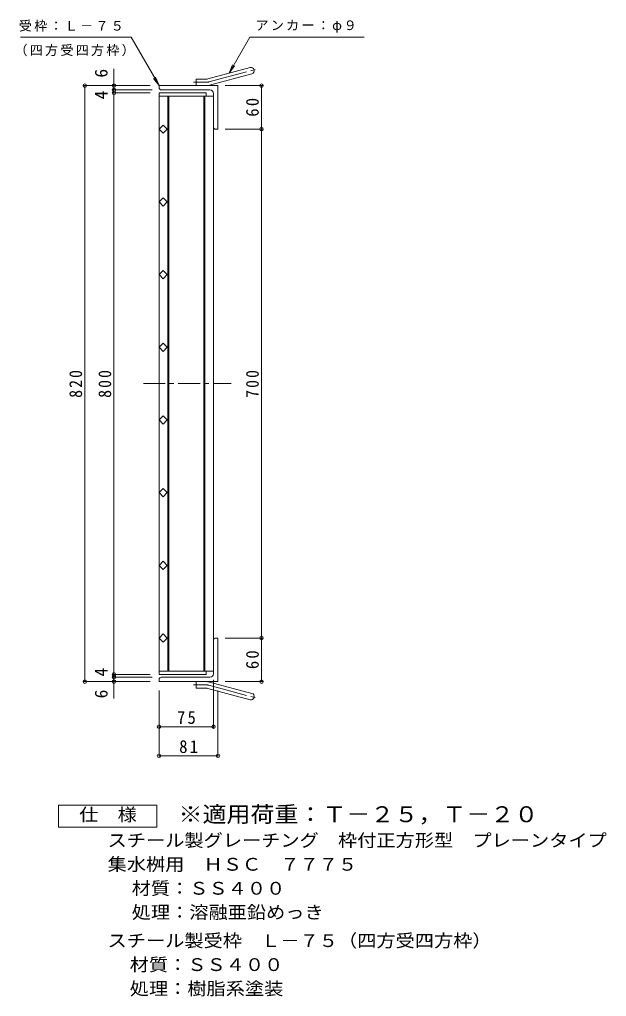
# Model space of a CAD drawing. Units: millimetres at full size, sheet at 1:6. Extents: x -960 to 1059, y -820 to 809.
# Drawn here: x 251 to 1059, y -682 to 662 of the extents above; entities that cross this region are included whole.
import ezdxf
from ezdxf.enums import TextEntityAlignment as Align

# ---------------------------------------------------------------- set-up
doc = ezdxf.new("R2010")
doc.units = ezdxf.units.MM
doc.header["$LTSCALE"] = 6
doc.header["$PDMODE"] = 32
doc.header["$PDSIZE"] = 4.8
doc.linetypes.add('CHAIN1', pattern=[8, 5, -1, 1, -1])
doc.linetypes.add('CHAIN2', pattern=[12, 9, -1, 1, -1])
for name, color, linetype, lineweight in [('A-1_ピット', 2, 'Continuous', 9), ('A-2_蓋', 3, 'Continuous', 9), ('A-4_寸法', 7, 'Continuous', 9), ('A-5_仕様文', 7, 'Continuous', 9)]:
    doc.layers.add(name, color=color, linetype=linetype, lineweight=lineweight)
doc.layers.add('F-5_F-5ﾚｲﾔ', color=2, linetype='Continuous')
doc.styles.add('ＭＳ ゴシック', font='')
doc.styles.get('ＭＳ ゴシック').set_extended_font_data('MS Gothic')

msp = doc.modelspace()

# ---------------------------------------------------------------- linework, layer by layer
at = {"layer": 'A-1_ピット'}
for p, q in [((510.499, 580.157), (568.689, 595.749)), ((508.169, 579.85), (494.354, 579.85)), ((494.354, 570.85), (494.354, 579.85)), ((512.828, 571.464), (571.019, 587.056)), ((443.354, 567.85), (443.354, 570.85)), ((524.354, 570.85), (443.354, 570.85)), ((446.354, 564.85), (513.354, 564.85)), ((524.354, 570.85), (524.354, 510.85)), ((518.354, 513.85), (518.354, 559.85)), ((521.354, 510.85), (524.354, 510.85)), ((518.354, -192.15), (518.354, -238.15)), ((521.354, -189.15), (524.354, -189.15)), ((524.354, -249.15), (524.354, -189.15)), ((443.354, -246.15), (443.354, -249.15)), ((524.354, -249.15), (443.354, -249.15)), ((446.354, -243.15), (513.354, -243.15)), ((494.354, -249.15), (494.354, -258.15)), ((512.828, -249.763), (571.019, -265.355)), ((508.169, -258.15), (494.354, -258.15)), ((510.499, -258.456), (568.689, -274.048))]:
    msp.add_line(p, q, dxfattribs=at)
at = {"layer": 'A-1_ピット', "linetype": 'CHAIN2'}
for p, q in [((511.663, 575.81), (576.83, 593.272)), ((508.169, 575.35), (490.549, 575.35)), ((508.169, -253.65), (490.549, -253.65)), ((511.663, -254.11), (576.83, -271.571))]:
    msp.add_line(p, q, dxfattribs=at)
at = {"layer": 'A-1_ピット'}
for centre, radius, start, end in [((569.854, 591.403), 4.5, 285.00014, 104.99991), ((508.169, 588.85), 9, 270, 285.00002), ((446.354, 567.85), 3, 180, 270), ((508.169, 588.85), 18, 270, 285), ((513.354, 559.85), 5, 0, 90), ((521.354, 513.85), 3, 180, 270), ((521.354, -192.15), 3, 90, 180), ((513.354, -238.15), 5, 270, 0), ((446.354, -246.15), 3, 90, 180), ((508.169, -267.15), 18, 74.99998, 89.99998), ((508.169, -267.15), 9, 74.99998, 90), ((569.854, -269.702), 4.5, 255.00008, 74.99986)]:
    msp.add_arc(centre, radius, start, end, dxfattribs=at)
at = {"layer": 'A-1_ピット', "linetype": 'CHAIN2'}
for centre, start, end in [((508.169, 588.85), 270, 284.99995), ((508.169, -267.15), 75.00005, 90)]:
    msp.add_arc(centre, 13.5, start, end, dxfattribs=at)
at = {"layer": 'A-2_蓋'}
for p, q in [((443.354, 560.85), (443.354, -239.15)), ((443.354, 556.351), (518.354, 556.351)), ((455.354, 556.351), (455.354, -234.65)), ((456.854, 556.351), (456.854, -234.65)), ((504.854, 556.351), (504.854, -234.65)), ((506.354, 556.351), (506.354, -234.65)), ((518.354, 556.351), (518.354, -234.65)), ((449.011, 516.507), (454.668, 510.851)), ((443.354, -234.65), (518.354, -234.65)), ((443.354, -239.149), (508.354, -239.149)), ((508.354, -239.149), (508.354, -234.65))]:
    msp.add_line(p, q, dxfattribs=at)
at = {"layer": 'A-2_蓋', "linetype": 'CHAIN1'}
msp.add_line((421.873, 160.85), (542.721, 160.85), dxfattribs=at)
at = {"layer": 'A-2_蓋'}
for points in [[(443.354, 560.85), (508.354, 560.85), (508.354, 556.351)], [(454.668, 510.851), (449.011, 505.194), (443.354, 510.851), (449.011, 516.507)]]:
    msp.add_lwpolyline(points, dxfattribs=at)
for points in [[(454.668, 410.851), (449.011, 405.194), (443.354, 410.851), (449.011, 416.507)], [(454.668, 310.851), (449.011, 305.194), (443.354, 310.851), (449.011, 316.508)], [(454.668, 210.851), (449.011, 205.194), (443.354, 210.851), (449.011, 216.507)], [(454.668, 110.851), (449.011, 105.194), (443.354, 110.851), (449.011, 116.507)], [(454.668, 10.851), (449.011, 5.194), (443.354, 10.851), (449.011, 16.507)], [(454.668, -89.149), (449.011, -94.806), (443.354, -89.149), (449.011, -83.493)], [(454.668, -189.149), (449.011, -194.806), (443.354, -189.149), (449.011, -183.493)]]:
    msp.add_lwpolyline(points, close=True, dxfattribs=at)
at = {"layer": 'A-4_寸法'}
for p, q in [((381.354, 570.85), (381.354, 593.85)), ((339.554, 570.85), (431.354, 570.85)), ((341.354, 570.85), (341.354, -249.15)), ((379.554, 564.85), (433.854, 564.85)), ((381.354, 570.85), (381.354, 564.85)), ((381.354, 564.85), (381.354, 560.85)), ((586.154, 570.85), (534.354, 570.85)), ((584.354, 570.85), (584.354, 510.85)), ((379.554, 560.85), (431.354, 560.85)), ((381.354, 560.85), (381.354, -239.15)), ((586.154, 510.85), (534.354, 510.85)), ((584.354, 510.85), (584.354, -189.15)), ((586.154, -189.15), (534.354, -189.15)), ((584.354, -189.15), (584.354, -249.15)), ((379.554, -239.15), (431.354, -239.15)), ((381.354, -239.15), (381.354, -243.15)), ((339.554, -249.15), (431.354, -249.15)), ((379.554, -243.15), (433.854, -243.15)), ((381.354, -243.15), (381.354, -249.15)), ((381.354, -249.15), (381.354, -272.15)), ((518.354, -312.95), (518.354, -246.65)), ((586.154, -249.15), (534.354, -249.15)), ((443.354, -352.95), (443.354, -261.15)), ((524.354, -352.95), (524.354, -261.15)), ((443.354, -311.15), (518.354, -311.15)), ((443.354, -351.15), (524.354, -351.15))]:
    msp.add_line(p, q, dxfattribs=at)
at = {"layer": 'A-4_寸法', "color": 2}
msp.add_lwpolyline([(305.103, -449.182), (305.103, -419.182), (440.103, -419.182), (440.103, -449.182)], close=True, dxfattribs=at)
at = {"layer": 'A-4_寸法'}
for p in [(341.354, 570.85), (381.354, 570.85), (381.354, 564.85), (584.354, 570.85), (381.354, 560.85), (584.354, 510.85), (584.354, -189.15), (381.354, -239.15), (381.354, -243.15), (341.354, -249.15), (381.354, -249.15), (584.354, -249.15), (443.354, -311.15), (518.354, -311.15), (443.354, -351.15), (524.354, -351.15)]:
    msp.add_point(p, dxfattribs=at)
at = {"layer": 'A-5_仕様文'}
for p, q in [((252.922, 637.524), (404.86, 637.524)), ((443.354, 570.85), (404.86, 637.524)), ((539.594, 587.953), (568.214, 637.525)), ((568.214, 637.525), (725.34, 637.525)), ((539.594, 587.953), (544.378, 599.502)), ((539.594, 587.953), (547.204, 597.87)), ((443.354, 570.85), (435.744, 580.767)), ((443.354, 570.85), (438.571, 582.399))]:
    msp.add_line(p, q, dxfattribs=at)

# ---------------------------------------------------------------- texts
at = {"layer": 'A-4_寸法', "color": 2, "style": 'ＭＳ ゴシック'}
for s, p in [('6', (377.754, 581.85)), ('4', (377.754, 551.85)), ('4', (377.754, -242.15)), ('6', (377.754, -272.15))]:
    msp.add_text(s, height=17.6, rotation=90, dxfattribs=at).set_placement(p, align=Align.BOTTOM_LEFT)
at = {"layer": 'A-4_寸法', "color": 2, "style": 'ＭＳ ゴシック', "width": 1.1}
for s, p in [('仕\u3000様', (333.603, -446.182)), ('スチール製グレーチング\u3000枠付正方形型\u3000プレーンタイプ', (372.603, -481.534)), ('集水桝用\u3000ＨＳＣ\u3000７７７５', (372.603, -514.535)), ('材質：ＳＳ４００', (405.731, -547.533)), ('処理：溶融亜鉛めっき', (405.731, -580.534)), ('スチール製受枠\u3000Ｌ－７５（四方受四方枠）', (372.603, -619.534)), ('材質：ＳＳ４００', (403.031, -652.534)), ('処理：樹脂系塗装', (403.031, -685.534))]:
    msp.add_text(s, height=17.6, dxfattribs=at).set_placement(p, align=Align.BOTTOM_LEFT)
at = {"layer": 'A-4_寸法', "color": 2, "char_height": 17.6, "attachment_point": 7, "rotation": 90, "style": 'ＭＳ ゴシック'}
for s, insert in [('\\T1.27;\\W0.95;60', (580.754, 528.1)), ('\\T1.27;\\W0.9;820', (337.754, 141.35)), ('\\T1.27;\\W0.9;800', (377.754, 141.35)), ('\\T1.27;\\W0.9;700', (580.754, 141.35)), ('\\T1.27;\\W0.95;60', (580.754, -231.9))]:
    msp.add_mtext(s, dxfattribs=dict(at, insert=insert))
at = {"layer": 'A-4_寸法', "color": 2, "char_height": 17.6, "attachment_point": 7, "style": 'ＭＳ ゴシック'}
for s, insert in [('\\T1.27;\\W0.95;75', (468.104, -307.55)), ('\\T1.27;\\W0.95;81', (471.104, -347.55))]:
    msp.add_mtext(s, dxfattribs=dict(at, insert=insert))
at = {"layer": 'A-5_仕様文', "char_height": 13.2, "attachment_point": 7, "style": 'ＭＳ ゴシック'}
for s, insert in [('\\T1.17;受枠：Ｌ－７５', (250.532, 645.101)), ('\\T1.17;アンカー：φ９', (576.049, 643.66)), ('\\T1.17;（四方受四方枠）', (244.428, 611.278))]:
    msp.add_mtext(s, dxfattribs=dict(at, insert=insert))
at = {"layer": 'F-5_F-5ﾚｲﾔ', "color": 3, "style": 'ＭＳ ゴシック', "width": 1.1}
msp.add_text('※適用荷重：Ｔ－２５，Ｔ－２０', height=21.99, dxfattribs=at).set_placement((470.103, -449.182), align=Align.BOTTOM_LEFT)

doc.saveas('drawing.dxf')
